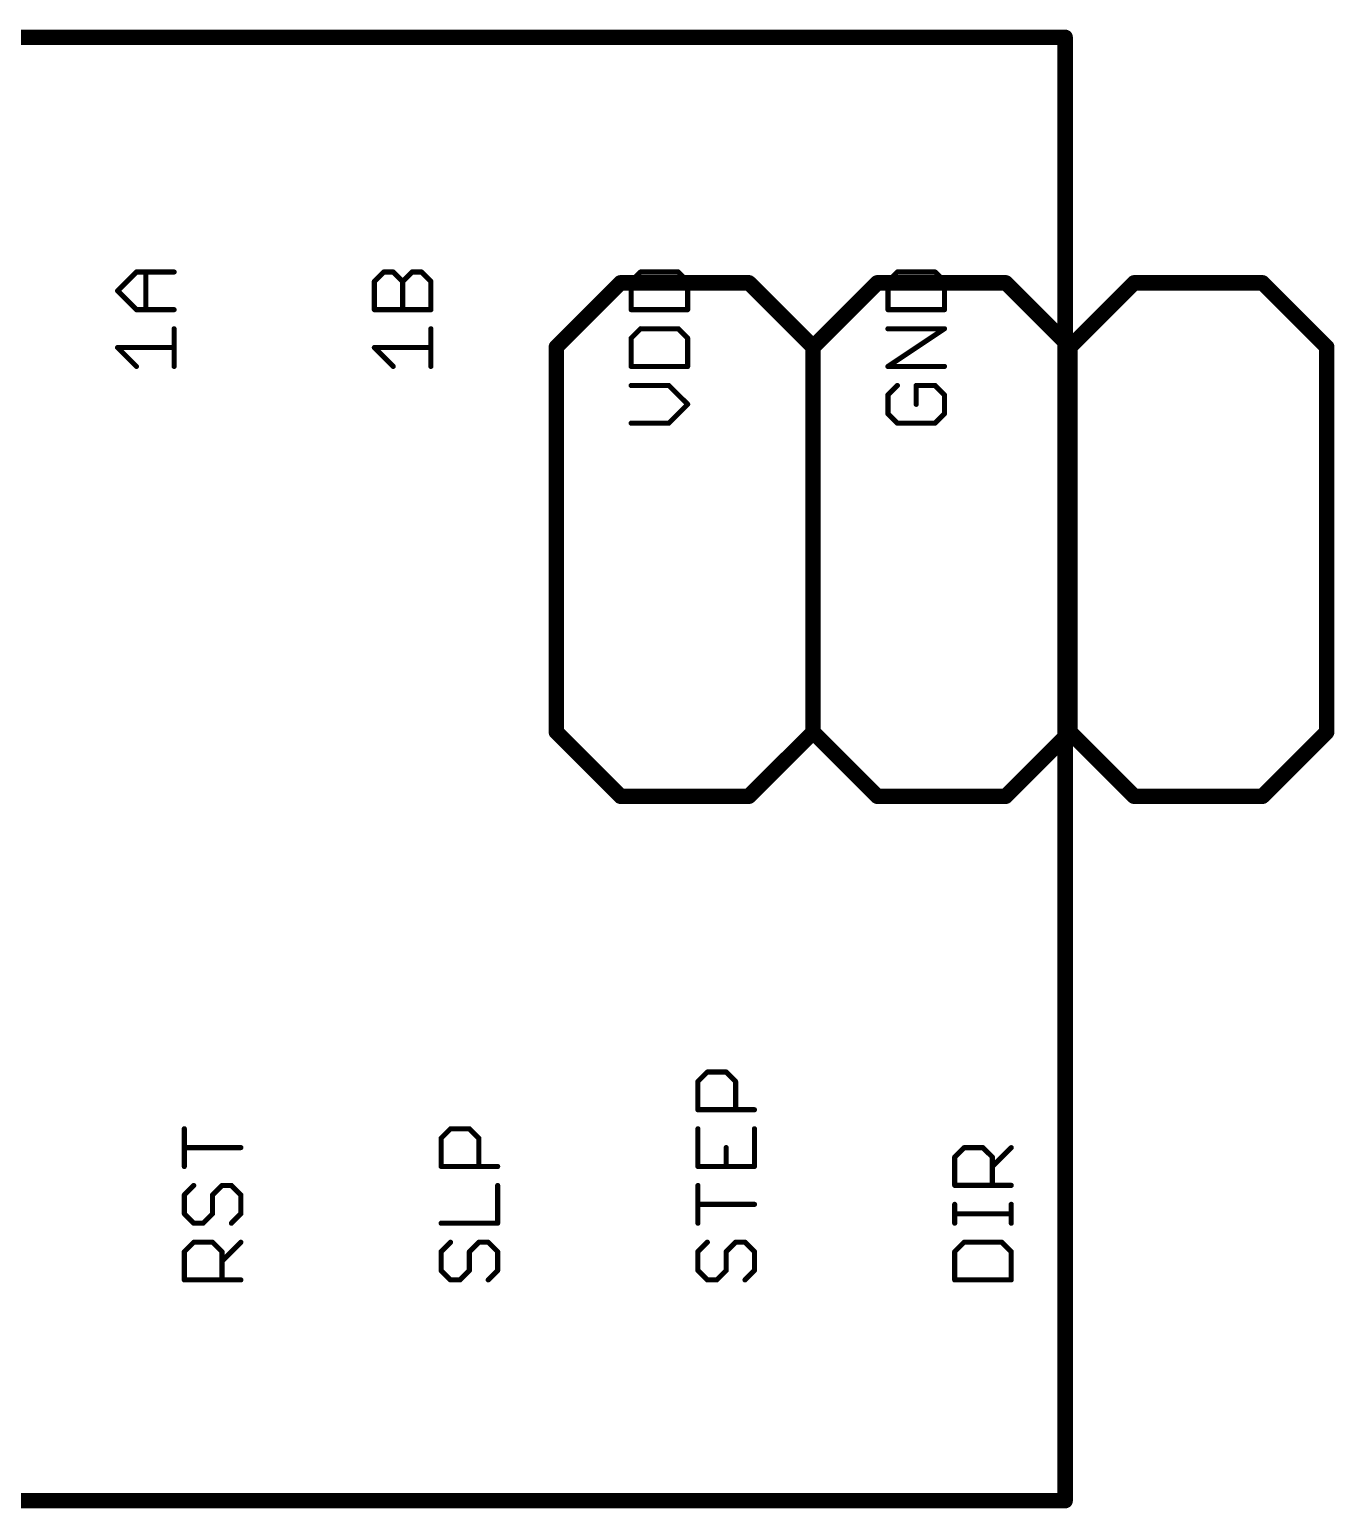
# Model space of a CAD drawing. Extents: x -5 to 100, y 0 to 80.
# Drawn here: x 30.39 to 43.3, y 19.04 to 33.68 of the extents above; entities that cross this region are included whole.
import ezdxf

# ---------------------------------------------------------------- set-up
doc = ezdxf.new("R2010")
doc.units = 0
doc.layers.add('21', color=253, linetype='CONTINUOUS')

msp = doc.modelspace()

# ---------------------------------------------------------------- linework, layer by layer
at = {"layer": '21'}
for points, const_width in [([(20.567, 33.599), (40.633, 33.599)], 0.1524), ([(40.633, 19.121), (40.633, 33.599)], 0.1524), ([(31.26, 31.0905), (31.4464, 31.2769)], 0.0508), ([(31.4464, 31.2769), (31.8192, 31.2769)], 0.0508), ([(31.5396, 30.9041), (31.5396, 31.2769)], 0.0508), ([(33.8, 31.1837), (33.8932, 31.2769)], 0.0508), ([(33.8, 30.9041), (33.8, 31.1837)], 0.0508), ([(33.8932, 31.2769), (33.9864, 31.2769)], 0.0508), ([(33.9864, 31.2769), (34.0796, 31.1837)], 0.0508), ([(34.0796, 31.1837), (34.1728, 31.2769)], 0.0508), ([(34.0796, 30.9041), (34.0796, 31.1837)], 0.0508), ([(34.1728, 31.2769), (34.266, 31.2769)], 0.0508), ([(34.266, 31.2769), (34.3592, 31.1837)], 0.0508), ([(34.3592, 31.1837), (34.3592, 30.9041)], 0.0508), ([(35.6, 30.535), (36.235, 31.17)], 0.1524), ([(36.235, 31.17), (37.505, 31.17)], 0.1524), ([(36.4332, 31.2769), (36.34, 31.1837)], 0.0508), ([(36.34, 31.1837), (36.34, 30.9041)], 0.0508), ([(36.806, 31.2769), (36.4332, 31.2769)], 0.0508), ([(36.8992, 31.1837), (36.806, 31.2769)], 0.0508), ([(36.8992, 30.9041), (36.8992, 31.1837)], 0.0508), ([(37.505, 31.17), (38.14, 30.535)], 0.1524), ([(38.14, 30.535), (38.775, 31.17)], 0.1524), ([(38.775, 31.17), (40.045, 31.17)], 0.1524), ([(38.9732, 31.2769), (38.88, 31.1837)], 0.0508), ([(38.88, 31.1837), (38.88, 30.9041)], 0.0508), ([(39.346, 31.2769), (38.9732, 31.2769)], 0.0508), ([(39.4392, 31.1837), (39.346, 31.2769)], 0.0508), ([(39.4392, 30.9041), (39.4392, 31.1837)], 0.0508), ([(40.045, 31.17), (40.68, 30.535)], 0.1524), ([(40.68, 30.535), (41.315, 31.17)], 0.1524), ([(41.315, 31.17), (42.585, 31.17)], 0.1524), ([(42.585, 31.17), (43.22, 30.535)], 0.1524), ([(31.4464, 30.9041), (31.26, 31.0905)], 0.0508), ([(31.8192, 30.9041), (31.4464, 30.9041)], 0.0508), ([(34.3592, 30.9041), (33.8, 30.9041)], 0.0508), ([(36.34, 30.9041), (36.8992, 30.9041)], 0.0508), ([(38.88, 30.9041), (39.4392, 30.9041)], 0.0508), ([(31.8192, 30.3428), (31.8192, 30.7156)], 0.0508), ([(34.3592, 30.3428), (34.3592, 30.7156)], 0.0508), ([(36.4332, 30.7156), (36.34, 30.6224)], 0.0508), ([(36.806, 30.7156), (36.4332, 30.7156)], 0.0508), ([(36.8992, 30.6224), (36.806, 30.7156)], 0.0508), ([(38.88, 30.3428), (39.4392, 30.7156)], 0.0508), ([(39.4392, 30.7156), (38.88, 30.7156)], 0.0508), ([(35.6, 26.725), (35.6, 30.535)], 0.1524), ([(36.34, 30.6224), (36.34, 30.3428)], 0.0508), ([(36.8992, 30.3428), (36.8992, 30.6224)], 0.0508), ([(38.14, 30.535), (38.14, 26.725)], 0.1524), ([(40.68, 30.535), (40.68, 26.725)], 0.1524), ([(43.22, 30.535), (43.22, 26.725)], 0.1524), ([(31.4464, 30.3428), (31.26, 30.5292)], 0.0508), ([(31.26, 30.5292), (31.8192, 30.5292)], 0.0508), ([(33.9864, 30.3428), (33.8, 30.5292)], 0.0508), ([(33.8, 30.5292), (34.3592, 30.5292)], 0.0508), ([(36.34, 30.3428), (36.8992, 30.3428)], 0.0508), ([(39.4392, 30.3428), (38.88, 30.3428)], 0.0508), ([(36.7128, 30.1543), (36.34, 30.1543)], 0.0508), ([(36.8992, 29.9679), (36.7128, 30.1543)], 0.0508), ([(38.9732, 30.1543), (38.88, 30.0611)], 0.0508), ([(39.346, 30.1543), (39.1596, 30.1543)], 0.0508), ([(39.1596, 30.1543), (39.1596, 29.9679)], 0.0508), ([(39.4392, 30.0611), (39.346, 30.1543)], 0.0508), ([(36.7128, 29.7815), (36.8992, 29.9679)], 0.0508), ([(38.88, 30.0611), (38.88, 29.8747)], 0.0508), ([(39.4392, 29.8747), (39.4392, 30.0611)], 0.0508), ([(38.88, 29.8747), (38.9732, 29.7815)], 0.0508), ([(39.346, 29.7815), (39.4392, 29.8747)], 0.0508), ([(36.34, 29.7815), (36.7128, 29.7815)], 0.0508), ([(38.9732, 29.7815), (39.346, 29.7815)], 0.0508), ([(35.6, 26.725), (36.235, 26.09)], 0.1524), ([(37.505, 26.09), (38.14, 26.725)], 0.1524), ([(38.14, 26.725), (38.775, 26.09)], 0.1524), ([(40.045, 26.09), (40.68, 26.725)], 0.1524), ([(40.68, 26.725), (41.315, 26.09)], 0.1524), ([(42.585, 26.09), (43.22, 26.725)], 0.1524), ([(36.235, 26.09), (37.505, 26.09)], 0.1524), ([(38.775, 26.09), (40.045, 26.09)], 0.1524), ([(41.315, 26.09), (42.585, 26.09)], 0.1524), ([(37.0004, 23.2689), (37.0936, 23.3621)], 0.0508), ([(37.0004, 22.9893), (37.0004, 23.2689)], 0.0508), ([(37.0936, 23.3621), (37.28, 23.3621)], 0.0508), ([(37.28, 23.3621), (37.3732, 23.2689)], 0.0508), ([(37.3732, 23.2689), (37.3732, 22.9893)], 0.0508), ([(37.5596, 22.9893), (37.0004, 22.9893)], 0.0508), ([(31.9204, 22.428), (31.9204, 22.8008)], 0.0508), ([(34.4604, 22.7076), (34.5536, 22.8008)], 0.0508), ([(34.5536, 22.8008), (34.74, 22.8008)], 0.0508), ([(34.74, 22.8008), (34.8332, 22.7076)], 0.0508), ([(37.0004, 22.8008), (37.0004, 22.428)], 0.0508), ([(37.5596, 22.428), (37.5596, 22.8008)], 0.0508), ([(34.4604, 22.428), (34.4604, 22.7076)], 0.0508), ([(34.8332, 22.7076), (34.8332, 22.428)], 0.0508), ([(32.4796, 22.6144), (31.9204, 22.6144)], 0.0508), ([(37.28, 22.428), (37.28, 22.6144)], 0.0508), ([(39.5404, 22.5205), (39.6336, 22.6137)], 0.0508), ([(39.5404, 22.2409), (39.5404, 22.5205)], 0.0508), ([(39.6336, 22.6137), (39.82, 22.6137)], 0.0508), ([(39.82, 22.6137), (39.9132, 22.5205)], 0.0508), ([(39.9132, 22.4273), (40.0996, 22.6137)], 0.0508), ([(39.9132, 22.5205), (39.9132, 22.2409)], 0.0508), ([(35.0196, 22.428), (34.4604, 22.428)], 0.0508), ([(37.0004, 22.428), (37.5596, 22.428)], 0.0508), ([(32.0136, 22.2395), (31.9204, 22.1463)], 0.0508), ([(32.2, 22.1463), (32.2932, 22.2395)], 0.0508), ([(32.2932, 22.2395), (32.3864, 22.2395)], 0.0508), ([(32.3864, 22.2395), (32.4796, 22.1463)], 0.0508), ([(35.0196, 21.8667), (35.0196, 22.2395)], 0.0508), ([(37.0004, 21.8667), (37.0004, 22.2395)], 0.0508), ([(40.0996, 22.2409), (39.5404, 22.2409)], 0.0508), ([(31.9204, 22.1463), (31.9204, 21.9599)], 0.0508), ([(32.2, 21.9599), (32.2, 22.1463)], 0.0508), ([(32.4796, 22.1463), (32.4796, 21.9599)], 0.0508), ([(31.9204, 21.9599), (32.0136, 21.8667)], 0.0508), ([(32.1068, 21.8667), (32.2, 21.9599)], 0.0508), ([(32.4796, 21.9599), (32.3864, 21.8667)], 0.0508), ([(37.5596, 22.0531), (37.0004, 22.0531)], 0.0508), ([(39.5404, 21.8667), (39.5404, 22.0531)], 0.0508), ([(40.0996, 21.9599), (39.5404, 21.9599)], 0.0508), ([(40.0996, 21.8667), (40.0996, 22.0531)], 0.0508), ([(32.0136, 21.8667), (32.1068, 21.8667)], 0.0508), ([(34.4604, 21.8667), (35.0196, 21.8667)], 0.0508), ([(31.9204, 21.585), (32.0136, 21.6782)], 0.0508), ([(32.0136, 21.6782), (32.2, 21.6782)], 0.0508), ([(32.2, 21.6782), (32.2932, 21.585)], 0.0508), ([(32.2932, 21.4918), (32.4796, 21.6782)], 0.0508), ([(34.5536, 21.6782), (34.4604, 21.585)], 0.0508), ([(34.74, 21.585), (34.8332, 21.6782)], 0.0508), ([(34.8332, 21.6782), (34.9264, 21.6782)], 0.0508), ([(34.9264, 21.6782), (35.0196, 21.585)], 0.0508), ([(37.0936, 21.6782), (37.0004, 21.585)], 0.0508), ([(37.28, 21.585), (37.3732, 21.6782)], 0.0508), ([(37.3732, 21.6782), (37.4664, 21.6782)], 0.0508), ([(37.4664, 21.6782), (37.5596, 21.585)], 0.0508), ([(39.6336, 21.6782), (39.5404, 21.585)], 0.0508), ([(40.0064, 21.6782), (39.6336, 21.6782)], 0.0508), ([(40.0996, 21.585), (40.0064, 21.6782)], 0.0508), ([(31.9204, 21.3054), (31.9204, 21.585)], 0.0508), ([(32.2932, 21.585), (32.2932, 21.3054)], 0.0508), ([(34.4604, 21.585), (34.4604, 21.3986)], 0.0508), ([(34.74, 21.3986), (34.74, 21.585)], 0.0508), ([(35.0196, 21.585), (35.0196, 21.3986)], 0.0508), ([(37.0004, 21.585), (37.0004, 21.3986)], 0.0508), ([(37.28, 21.3986), (37.28, 21.585)], 0.0508), ([(37.5596, 21.585), (37.5596, 21.3986)], 0.0508), ([(39.5404, 21.585), (39.5404, 21.3054)], 0.0508), ([(40.0996, 21.3054), (40.0996, 21.585)], 0.0508), ([(34.4604, 21.3986), (34.5536, 21.3054)], 0.0508), ([(34.6468, 21.3054), (34.74, 21.3986)], 0.0508), ([(35.0196, 21.3986), (34.9264, 21.3054)], 0.0508), ([(37.0004, 21.3986), (37.0936, 21.3054)], 0.0508), ([(37.1868, 21.3054), (37.28, 21.3986)], 0.0508), ([(37.5596, 21.3986), (37.4664, 21.3054)], 0.0508), ([(32.4796, 21.3054), (31.9204, 21.3054)], 0.0508), ([(34.5536, 21.3054), (34.6468, 21.3054)], 0.0508), ([(37.0936, 21.3054), (37.1868, 21.3054)], 0.0508), ([(39.5404, 21.3054), (40.0996, 21.3054)], 0.0508), ([(20.567, 19.121), (40.633, 19.121)], 0.1524)]:
    msp.add_lwpolyline(points, dxfattribs=dict(at, const_width=const_width))
for points, const_width in [([(40.6711, 33.599, 1), (40.5949, 33.599)], 0.0762), ([(40.633, 33.5609, 1), (40.633, 33.6371)], 0.0762), ([(31.4464, 31.2896, 1), (31.4464, 31.2642)], 0.0254), ([(31.4554, 31.2679, 1), (31.4374, 31.2859)], 0.0254), ([(31.5523, 31.2769, 1), (31.5269, 31.2769)], 0.0254), ([(31.8192, 31.2642, 1), (31.8192, 31.2896)], 0.0254), ([(33.8127, 31.1837, 1), (33.7873, 31.1837)], 0.0254), ([(33.791, 31.1927, 1), (33.809, 31.1747)], 0.0254), ([(33.8932, 31.2896, 1), (33.8932, 31.2642)], 0.0254), ([(33.9022, 31.2679, 1), (33.8842, 31.2859)], 0.0254), ([(33.9954, 31.2859, 1), (33.9774, 31.2679)], 0.0254), ([(33.9864, 31.2642, 1), (33.9864, 31.2896)], 0.0254), ([(34.0923, 31.1837, 1), (34.0669, 31.1837)], 0.0254), ([(34.0706, 31.1927, 1), (34.0886, 31.1747)], 0.0254), ([(34.0706, 31.1747, 1), (34.0886, 31.1927)], 0.0254), ([(34.1728, 31.2896, 1), (34.1728, 31.2642)], 0.0254), ([(34.1818, 31.2679, 1), (34.1638, 31.2859)], 0.0254), ([(34.275, 31.2859, 1), (34.257, 31.2679)], 0.0254), ([(34.266, 31.2642, 1), (34.266, 31.2896)], 0.0254), ([(34.3719, 31.1837, 1), (34.3465, 31.1837)], 0.0254), ([(34.3502, 31.1747, 1), (34.3682, 31.1927)], 0.0254), ([(36.235, 31.2081, 1), (36.235, 31.1319)], 0.0762), ([(36.2619, 31.1431, 1), (36.2081, 31.1969)], 0.0762), ([(36.3527, 31.1837, 1), (36.3273, 31.1837)], 0.0254), ([(36.331, 31.1927, 1), (36.349, 31.1747)], 0.0254), ([(36.4332, 31.2896, 1), (36.4332, 31.2642)], 0.0254), ([(36.4422, 31.2679, 1), (36.4242, 31.2859)], 0.0254), ([(36.815, 31.2859, 1), (36.797, 31.2679)], 0.0254), ([(36.806, 31.2642, 1), (36.806, 31.2896)], 0.0254), ([(36.9119, 31.1837, 1), (36.8865, 31.1837)], 0.0254), ([(36.8902, 31.1747, 1), (36.9082, 31.1927)], 0.0254), ([(37.5319, 31.1969, 1), (37.4781, 31.1431)], 0.0762), ([(37.505, 31.1319, 1), (37.505, 31.2081)], 0.0762), ([(38.775, 31.2081, 1), (38.775, 31.1319)], 0.0762), ([(38.8019, 31.1431, 1), (38.7481, 31.1969)], 0.0762), ([(38.8927, 31.1837, 1), (38.8673, 31.1837)], 0.0254), ([(38.871, 31.1927, 1), (38.889, 31.1747)], 0.0254), ([(38.9732, 31.2896, 1), (38.9732, 31.2642)], 0.0254), ([(38.9822, 31.2679, 1), (38.9642, 31.2859)], 0.0254), ([(39.355, 31.2859, 1), (39.337, 31.2679)], 0.0254), ([(39.346, 31.2642, 1), (39.346, 31.2896)], 0.0254), ([(39.4519, 31.1837, 1), (39.4265, 31.1837)], 0.0254), ([(39.4302, 31.1747, 1), (39.4482, 31.1927)], 0.0254), ([(40.0719, 31.1969, 1), (40.0181, 31.1431)], 0.0762), ([(40.045, 31.1319, 1), (40.045, 31.2081)], 0.0762), ([(41.315, 31.2081, 1), (41.315, 31.1319)], 0.0762), ([(41.3419, 31.1431, 1), (41.2881, 31.1969)], 0.0762), ([(42.6119, 31.1969, 1), (42.5581, 31.1431)], 0.0762), ([(42.585, 31.1319, 1), (42.585, 31.2081)], 0.0762), ([(31.269, 31.0995, 1), (31.251, 31.0815)], 0.0254), ([(31.251, 31.0995, 1), (31.269, 31.0815)], 0.0254), ([(31.4464, 30.9168, 1), (31.4464, 30.8914)], 0.0254), ([(31.4374, 30.8951, 1), (31.4554, 30.9131)], 0.0254), ([(31.5269, 30.9041, 1), (31.5523, 30.9041)], 0.0254), ([(31.8192, 30.8914, 1), (31.8192, 30.9168)], 0.0254), ([(33.8, 30.9168, 1), (33.8, 30.8914)], 0.0254), ([(33.7873, 30.9041, 1), (33.8127, 30.9041)], 0.0254), ([(34.0669, 30.9041, 1), (34.0923, 30.9041)], 0.0254), ([(34.3465, 30.9041, 1), (34.3719, 30.9041)], 0.0254), ([(34.3592, 30.8914, 1), (34.3592, 30.9168)], 0.0254), ([(36.34, 30.9168, 1), (36.34, 30.8914)], 0.0254), ([(36.3273, 30.9041, 1), (36.3527, 30.9041)], 0.0254), ([(36.8865, 30.9041, 1), (36.9119, 30.9041)], 0.0254), ([(36.8992, 30.8914, 1), (36.8992, 30.9168)], 0.0254), ([(38.88, 30.9168, 1), (38.88, 30.8914)], 0.0254), ([(38.8673, 30.9041, 1), (38.8927, 30.9041)], 0.0254), ([(39.4265, 30.9041, 1), (39.4519, 30.9041)], 0.0254), ([(39.4392, 30.8914, 1), (39.4392, 30.9168)], 0.0254), ([(31.8319, 30.7156, 1), (31.8065, 30.7156)], 0.0254), ([(34.3719, 30.7156, 1), (34.3465, 30.7156)], 0.0254), ([(36.4332, 30.7283, 1), (36.4332, 30.7029)], 0.0254), ([(36.4422, 30.7066, 1), (36.4242, 30.7246)], 0.0254), ([(36.815, 30.7246, 1), (36.797, 30.7066)], 0.0254), ([(36.806, 30.7029, 1), (36.806, 30.7283)], 0.0254), ([(38.88, 30.7283, 1), (38.88, 30.7029)], 0.0254), ([(39.4462, 30.705, 1), (39.4322, 30.7262)], 0.0254), ([(39.4392, 30.7029, 1), (39.4392, 30.7283)], 0.0254), ([(35.6381, 30.535, 1), (35.5619, 30.535)], 0.0762), ([(35.5731, 30.5619, 1), (35.6269, 30.5081)], 0.0762), ([(36.3527, 30.6224, 1), (36.3273, 30.6224)], 0.0254), ([(36.331, 30.6314, 1), (36.349, 30.6134)], 0.0254), ([(36.9119, 30.6224, 1), (36.8865, 30.6224)], 0.0254), ([(36.8902, 30.6134, 1), (36.9082, 30.6314)], 0.0254), ([(38.1781, 30.535, 1), (38.1019, 30.535)], 0.0762), ([(38.1131, 30.5619, 1), (38.1669, 30.5081)], 0.0762), ([(38.1131, 30.5081, 1), (38.1669, 30.5619)], 0.0762), ([(40.7181, 30.535, 1), (40.6419, 30.535)], 0.0762), ([(40.6531, 30.5619, 1), (40.7069, 30.5081)], 0.0762), ([(40.6531, 30.5081, 1), (40.7069, 30.5619)], 0.0762), ([(43.2581, 30.535, 1), (43.1819, 30.535)], 0.0762), ([(43.1931, 30.5081, 1), (43.2469, 30.5619)], 0.0762), ([(31.269, 30.5382, 1), (31.251, 30.5202)], 0.0254), ([(31.26, 30.5419, 1), (31.26, 30.5165)], 0.0254), ([(31.8192, 30.5165, 1), (31.8192, 30.5419)], 0.0254), ([(33.809, 30.5382, 1), (33.791, 30.5202)], 0.0254), ([(33.8, 30.5419, 1), (33.8, 30.5165)], 0.0254), ([(34.3592, 30.5165, 1), (34.3592, 30.5419)], 0.0254), ([(31.4374, 30.3338, 1), (31.4554, 30.3518)], 0.0254), ([(31.8065, 30.3428, 1), (31.8319, 30.3428)], 0.0254), ([(33.9774, 30.3338, 1), (33.9954, 30.3518)], 0.0254), ([(34.3465, 30.3428, 1), (34.3719, 30.3428)], 0.0254), ([(36.34, 30.3555, 1), (36.34, 30.3301)], 0.0254), ([(36.3273, 30.3428, 1), (36.3527, 30.3428)], 0.0254), ([(36.8865, 30.3428, 1), (36.9119, 30.3428)], 0.0254), ([(36.8992, 30.3301, 1), (36.8992, 30.3555)], 0.0254), ([(38.88, 30.3555, 1), (38.88, 30.3301)], 0.0254), ([(38.873, 30.3534, 1), (38.887, 30.3322)], 0.0254), ([(39.4392, 30.3301, 1), (39.4392, 30.3555)], 0.0254), ([(36.34, 30.167, 1), (36.34, 30.1416)], 0.0254), ([(36.7218, 30.1633, 1), (36.7038, 30.1453)], 0.0254), ([(36.7128, 30.1416, 1), (36.7128, 30.167)], 0.0254), ([(38.9822, 30.1453, 1), (38.9642, 30.1633)], 0.0254), ([(39.1596, 30.167, 1), (39.1596, 30.1416)], 0.0254), ([(39.1723, 30.1543, 1), (39.1469, 30.1543)], 0.0254), ([(39.355, 30.1633, 1), (39.337, 30.1453)], 0.0254), ([(39.346, 30.1416, 1), (39.346, 30.167)], 0.0254), ([(36.9082, 29.9589, 1), (36.8902, 29.9769)], 0.0254), ([(38.8927, 30.0611, 1), (38.8673, 30.0611)], 0.0254), ([(38.871, 30.0701, 1), (38.889, 30.0521)], 0.0254), ([(39.4519, 30.0611, 1), (39.4265, 30.0611)], 0.0254), ([(39.4302, 30.0521, 1), (39.4482, 30.0701)], 0.0254), ([(36.8902, 29.9589, 1), (36.9082, 29.9769)], 0.0254), ([(38.889, 29.8837, 1), (38.871, 29.8657)], 0.0254), ([(38.8673, 29.8747, 1), (38.8927, 29.8747)], 0.0254), ([(39.1469, 29.9679, 1), (39.1723, 29.9679)], 0.0254), ([(39.4265, 29.8747, 1), (39.4519, 29.8747)], 0.0254), ([(39.4482, 29.8657, 1), (39.4302, 29.8837)], 0.0254), ([(36.34, 29.7942, 1), (36.34, 29.7688)], 0.0254), ([(36.7038, 29.7905, 1), (36.7218, 29.7725)], 0.0254), ([(36.7128, 29.7688, 1), (36.7128, 29.7942)], 0.0254), ([(38.9732, 29.7942, 1), (38.9732, 29.7688)], 0.0254), ([(38.9642, 29.7725, 1), (38.9822, 29.7905)], 0.0254), ([(39.337, 29.7905, 1), (39.355, 29.7725)], 0.0254), ([(39.346, 29.7688, 1), (39.346, 29.7942)], 0.0254), ([(35.6269, 26.7519, 1), (35.5731, 26.6981)], 0.0762), ([(38.1669, 26.7519, 1), (38.1131, 26.6981)], 0.0762), ([(38.1669, 26.6981, 1), (38.1131, 26.7519)], 0.0762), ([(40.7069, 26.7519, 1), (40.6531, 26.6981)], 0.0762), ([(40.7069, 26.6981, 1), (40.6531, 26.7519)], 0.0762), ([(43.2469, 26.6981, 1), (43.1931, 26.7519)], 0.0762), ([(35.5619, 26.725, 1), (35.6381, 26.725)], 0.0762), ([(38.1019, 26.725, 1), (38.1781, 26.725)], 0.0762), ([(40.6419, 26.725, 1), (40.7181, 26.725)], 0.0762), ([(43.1819, 26.725, 1), (43.2581, 26.725)], 0.0762), ([(36.235, 26.1281, 1), (36.235, 26.0519)], 0.0762), ([(36.2081, 26.0631, 1), (36.2619, 26.1169)], 0.0762), ([(37.4781, 26.1169, 1), (37.5319, 26.0631)], 0.0762), ([(37.505, 26.0519, 1), (37.505, 26.1281)], 0.0762), ([(38.775, 26.1281, 1), (38.775, 26.0519)], 0.0762), ([(38.7481, 26.0631, 1), (38.8019, 26.1169)], 0.0762), ([(40.0181, 26.1169, 1), (40.0719, 26.0631)], 0.0762), ([(40.045, 26.0519, 1), (40.045, 26.1281)], 0.0762), ([(41.315, 26.1281, 1), (41.315, 26.0519)], 0.0762), ([(41.2881, 26.0631, 1), (41.3419, 26.1169)], 0.0762), ([(42.5581, 26.1169, 1), (42.6119, 26.0631)], 0.0762), ([(42.585, 26.0519, 1), (42.585, 26.1281)], 0.0762), ([(37.0131, 23.2689, 1), (36.9877, 23.2689)], 0.0254), ([(36.9914, 23.2779, 1), (37.0094, 23.2599)], 0.0254), ([(37.0936, 23.3748, 1), (37.0936, 23.3494)], 0.0254), ([(37.1026, 23.3531, 1), (37.0846, 23.3711)], 0.0254), ([(37.289, 23.3711, 1), (37.271, 23.3531)], 0.0254), ([(37.28, 23.3494, 1), (37.28, 23.3748)], 0.0254), ([(37.3859, 23.2689, 1), (37.3605, 23.2689)], 0.0254), ([(37.3642, 23.2599, 1), (37.3822, 23.2779)], 0.0254), ([(37.0004, 23.002, 1), (37.0004, 22.9766)], 0.0254), ([(36.9877, 22.9893, 1), (37.0131, 22.9893)], 0.0254), ([(37.3605, 22.9893, 1), (37.3859, 22.9893)], 0.0254), ([(37.5596, 22.9766, 1), (37.5596, 23.002)], 0.0254), ([(31.9331, 22.8008, 1), (31.9077, 22.8008)], 0.0254), ([(34.5536, 22.8135, 1), (34.5536, 22.7881)], 0.0254), ([(34.5626, 22.7918, 1), (34.5446, 22.8098)], 0.0254), ([(34.749, 22.8098, 1), (34.731, 22.7918)], 0.0254), ([(34.74, 22.7881, 1), (34.74, 22.8135)], 0.0254), ([(37.0131, 22.8008, 1), (36.9877, 22.8008)], 0.0254), ([(37.5723, 22.8008, 1), (37.5469, 22.8008)], 0.0254), ([(34.4731, 22.7076, 1), (34.4477, 22.7076)], 0.0254), ([(34.4514, 22.7166, 1), (34.4694, 22.6986)], 0.0254), ([(34.8459, 22.7076, 1), (34.8205, 22.7076)], 0.0254), ([(34.8242, 22.6986, 1), (34.8422, 22.7166)], 0.0254), ([(31.9204, 22.6271, 1), (31.9204, 22.6017)], 0.0254), ([(32.4796, 22.6017, 1), (32.4796, 22.6271)], 0.0254), ([(37.2927, 22.6144, 1), (37.2673, 22.6144)], 0.0254), ([(39.5531, 22.5205, 1), (39.5277, 22.5205)], 0.0254), ([(39.5314, 22.5295, 1), (39.5494, 22.5115)], 0.0254), ([(39.6336, 22.6264, 1), (39.6336, 22.601)], 0.0254), ([(39.6426, 22.6047, 1), (39.6246, 22.6227)], 0.0254), ([(39.829, 22.6227, 1), (39.811, 22.6047)], 0.0254), ([(39.82, 22.601, 1), (39.82, 22.6264)], 0.0254), ([(39.9259, 22.5205, 1), (39.9005, 22.5205)], 0.0254), ([(39.9042, 22.5115, 1), (39.9222, 22.5295)], 0.0254), ([(40.1086, 22.6047, 1), (40.0906, 22.6227)], 0.0254), ([(31.9077, 22.428, 1), (31.9331, 22.428)], 0.0254), ([(34.4604, 22.4407, 1), (34.4604, 22.4153)], 0.0254), ([(34.4477, 22.428, 1), (34.4731, 22.428)], 0.0254), ([(34.8205, 22.428, 1), (34.8459, 22.428)], 0.0254), ([(35.0196, 22.4153, 1), (35.0196, 22.4407)], 0.0254), ([(37.0004, 22.4407, 1), (37.0004, 22.4153)], 0.0254), ([(36.9877, 22.428, 1), (37.0131, 22.428)], 0.0254), ([(37.2673, 22.428, 1), (37.2927, 22.428)], 0.0254), ([(37.5469, 22.428, 1), (37.5723, 22.428)], 0.0254), ([(37.5596, 22.4153, 1), (37.5596, 22.4407)], 0.0254), ([(39.9042, 22.4363, 1), (39.9222, 22.4183)], 0.0254), ([(32.0226, 22.2305, 1), (32.0046, 22.2485)], 0.0254), ([(32.2932, 22.2522, 1), (32.2932, 22.2268)], 0.0254), ([(32.3022, 22.2305, 1), (32.2842, 22.2485)], 0.0254), ([(32.3954, 22.2485, 1), (32.3774, 22.2305)], 0.0254), ([(32.3864, 22.2268, 1), (32.3864, 22.2522)], 0.0254), ([(35.0323, 22.2395, 1), (35.0069, 22.2395)], 0.0254), ([(37.0131, 22.2395, 1), (36.9877, 22.2395)], 0.0254), ([(39.5404, 22.2536, 1), (39.5404, 22.2282)], 0.0254), ([(39.5277, 22.2409, 1), (39.5531, 22.2409)], 0.0254), ([(39.9005, 22.2409, 1), (39.9259, 22.2409)], 0.0254), ([(40.0996, 22.2282, 1), (40.0996, 22.2536)], 0.0254), ([(31.9331, 22.1463, 1), (31.9077, 22.1463)], 0.0254), ([(31.9114, 22.1553, 1), (31.9294, 22.1373)], 0.0254), ([(32.2127, 22.1463, 1), (32.1873, 22.1463)], 0.0254), ([(32.191, 22.1553, 1), (32.209, 22.1373)], 0.0254), ([(32.4923, 22.1463, 1), (32.4669, 22.1463)], 0.0254), ([(32.4706, 22.1373, 1), (32.4886, 22.1553)], 0.0254), ([(31.9294, 21.9689, 1), (31.9114, 21.9509)], 0.0254), ([(31.9077, 21.9599, 1), (31.9331, 21.9599)], 0.0254), ([(32.1873, 21.9599, 1), (32.2127, 21.9599)], 0.0254), ([(32.209, 21.9509, 1), (32.191, 21.9689)], 0.0254), ([(32.4669, 21.9599, 1), (32.4923, 21.9599)], 0.0254), ([(32.4886, 21.9509, 1), (32.4706, 21.9689)], 0.0254), ([(37.0004, 22.0658, 1), (37.0004, 22.0404)], 0.0254), ([(37.5596, 22.0404, 1), (37.5596, 22.0658)], 0.0254), ([(39.5531, 22.0531, 1), (39.5277, 22.0531)], 0.0254), ([(39.5404, 21.9726, 1), (39.5404, 21.9472)], 0.0254), ([(40.1123, 22.0531, 1), (40.0869, 22.0531)], 0.0254), ([(40.0996, 21.9472, 1), (40.0996, 21.9726)], 0.0254), ([(32.0136, 21.8794, 1), (32.0136, 21.854)], 0.0254), ([(32.0046, 21.8577, 1), (32.0226, 21.8757)], 0.0254), ([(32.0978, 21.8757, 1), (32.1158, 21.8577)], 0.0254), ([(32.1068, 21.854, 1), (32.1068, 21.8794)], 0.0254), ([(32.3774, 21.8757, 1), (32.3954, 21.8577)], 0.0254), ([(34.4604, 21.8794, 1), (34.4604, 21.854)], 0.0254), ([(35.0069, 21.8667, 1), (35.0323, 21.8667)], 0.0254), ([(35.0196, 21.854, 1), (35.0196, 21.8794)], 0.0254), ([(36.9877, 21.8667, 1), (37.0131, 21.8667)], 0.0254), ([(39.5277, 21.8667, 1), (39.5531, 21.8667)], 0.0254), ([(40.0869, 21.8667, 1), (40.1123, 21.8667)], 0.0254), ([(32.0136, 21.6909, 1), (32.0136, 21.6655)], 0.0254), ([(32.0226, 21.6692, 1), (32.0046, 21.6872)], 0.0254), ([(32.209, 21.6872, 1), (32.191, 21.6692)], 0.0254), ([(32.2, 21.6655, 1), (32.2, 21.6909)], 0.0254), ([(32.4886, 21.6692, 1), (32.4706, 21.6872)], 0.0254), ([(34.5626, 21.6692, 1), (34.5446, 21.6872)], 0.0254), ([(34.8332, 21.6909, 1), (34.8332, 21.6655)], 0.0254), ([(34.8422, 21.6692, 1), (34.8242, 21.6872)], 0.0254), ([(34.9354, 21.6872, 1), (34.9174, 21.6692)], 0.0254), ([(34.9264, 21.6655, 1), (34.9264, 21.6909)], 0.0254), ([(37.1026, 21.6692, 1), (37.0846, 21.6872)], 0.0254), ([(37.3732, 21.6909, 1), (37.3732, 21.6655)], 0.0254), ([(37.3822, 21.6692, 1), (37.3642, 21.6872)], 0.0254), ([(37.4754, 21.6872, 1), (37.4574, 21.6692)], 0.0254), ([(37.4664, 21.6655, 1), (37.4664, 21.6909)], 0.0254), ([(39.6336, 21.6909, 1), (39.6336, 21.6655)], 0.0254), ([(39.6426, 21.6692, 1), (39.6246, 21.6872)], 0.0254), ([(40.0154, 21.6872, 1), (39.9974, 21.6692)], 0.0254), ([(40.0064, 21.6655, 1), (40.0064, 21.6909)], 0.0254), ([(31.9331, 21.585, 1), (31.9077, 21.585)], 0.0254), ([(31.9114, 21.594, 1), (31.9294, 21.576)], 0.0254), ([(32.3059, 21.585, 1), (32.2805, 21.585)], 0.0254), ([(32.2842, 21.5008, 1), (32.3022, 21.4828)], 0.0254), ([(32.2842, 21.576, 1), (32.3022, 21.594)], 0.0254), ([(34.4731, 21.585, 1), (34.4477, 21.585)], 0.0254), ([(34.4514, 21.594, 1), (34.4694, 21.576)], 0.0254), ([(34.7527, 21.585, 1), (34.7273, 21.585)], 0.0254), ([(34.731, 21.594, 1), (34.749, 21.576)], 0.0254), ([(35.0323, 21.585, 1), (35.0069, 21.585)], 0.0254), ([(35.0106, 21.576, 1), (35.0286, 21.594)], 0.0254), ([(37.0131, 21.585, 1), (36.9877, 21.585)], 0.0254), ([(36.9914, 21.594, 1), (37.0094, 21.576)], 0.0254), ([(37.2927, 21.585, 1), (37.2673, 21.585)], 0.0254), ([(37.271, 21.594, 1), (37.289, 21.576)], 0.0254), ([(37.5723, 21.585, 1), (37.5469, 21.585)], 0.0254), ([(37.5506, 21.576, 1), (37.5686, 21.594)], 0.0254), ([(39.5531, 21.585, 1), (39.5277, 21.585)], 0.0254), ([(39.5314, 21.594, 1), (39.5494, 21.576)], 0.0254), ([(40.1123, 21.585, 1), (40.0869, 21.585)], 0.0254), ([(40.0906, 21.576, 1), (40.1086, 21.594)], 0.0254), ([(34.4694, 21.4076, 1), (34.4514, 21.3896)], 0.0254), ([(34.4477, 21.3986, 1), (34.4731, 21.3986)], 0.0254), ([(34.7273, 21.3986, 1), (34.7527, 21.3986)], 0.0254), ([(34.749, 21.3896, 1), (34.731, 21.4076)], 0.0254), ([(35.0069, 21.3986, 1), (35.0323, 21.3986)], 0.0254), ([(35.0286, 21.3896, 1), (35.0106, 21.4076)], 0.0254), ([(37.0094, 21.4076, 1), (36.9914, 21.3896)], 0.0254), ([(36.9877, 21.3986, 1), (37.0131, 21.3986)], 0.0254), ([(37.2673, 21.3986, 1), (37.2927, 21.3986)], 0.0254), ([(37.289, 21.3896, 1), (37.271, 21.4076)], 0.0254), ([(37.5469, 21.3986, 1), (37.5723, 21.3986)], 0.0254), ([(37.5686, 21.3896, 1), (37.5506, 21.4076)], 0.0254), ([(31.9204, 21.3181, 1), (31.9204, 21.2927)], 0.0254), ([(31.9077, 21.3054, 1), (31.9331, 21.3054)], 0.0254), ([(32.2805, 21.3054, 1), (32.3059, 21.3054)], 0.0254), ([(32.4796, 21.2927, 1), (32.4796, 21.3181)], 0.0254), ([(34.5536, 21.3181, 1), (34.5536, 21.2927)], 0.0254), ([(34.5446, 21.2964, 1), (34.5626, 21.3144)], 0.0254), ([(34.6378, 21.3144, 1), (34.6558, 21.2964)], 0.0254), ([(34.6468, 21.2927, 1), (34.6468, 21.3181)], 0.0254), ([(34.9174, 21.3144, 1), (34.9354, 21.2964)], 0.0254), ([(37.0936, 21.3181, 1), (37.0936, 21.2927)], 0.0254), ([(37.0846, 21.2964, 1), (37.1026, 21.3144)], 0.0254), ([(37.1778, 21.3144, 1), (37.1958, 21.2964)], 0.0254), ([(37.1868, 21.2927, 1), (37.1868, 21.3181)], 0.0254), ([(37.4574, 21.3144, 1), (37.4754, 21.2964)], 0.0254), ([(39.5404, 21.3181, 1), (39.5404, 21.2927)], 0.0254), ([(39.5277, 21.3054, 1), (39.5531, 21.3054)], 0.0254), ([(40.0869, 21.3054, 1), (40.1123, 21.3054)], 0.0254), ([(40.0996, 21.2927, 1), (40.0996, 21.3181)], 0.0254), ([(40.633, 19.0829, 1), (40.633, 19.1591)], 0.0762), ([(40.5949, 19.121, 1), (40.6711, 19.121)], 0.0762)]:
    msp.add_lwpolyline(points, format="xyb", dxfattribs=dict(at, const_width=const_width))

doc.saveas('drawing.dxf')
